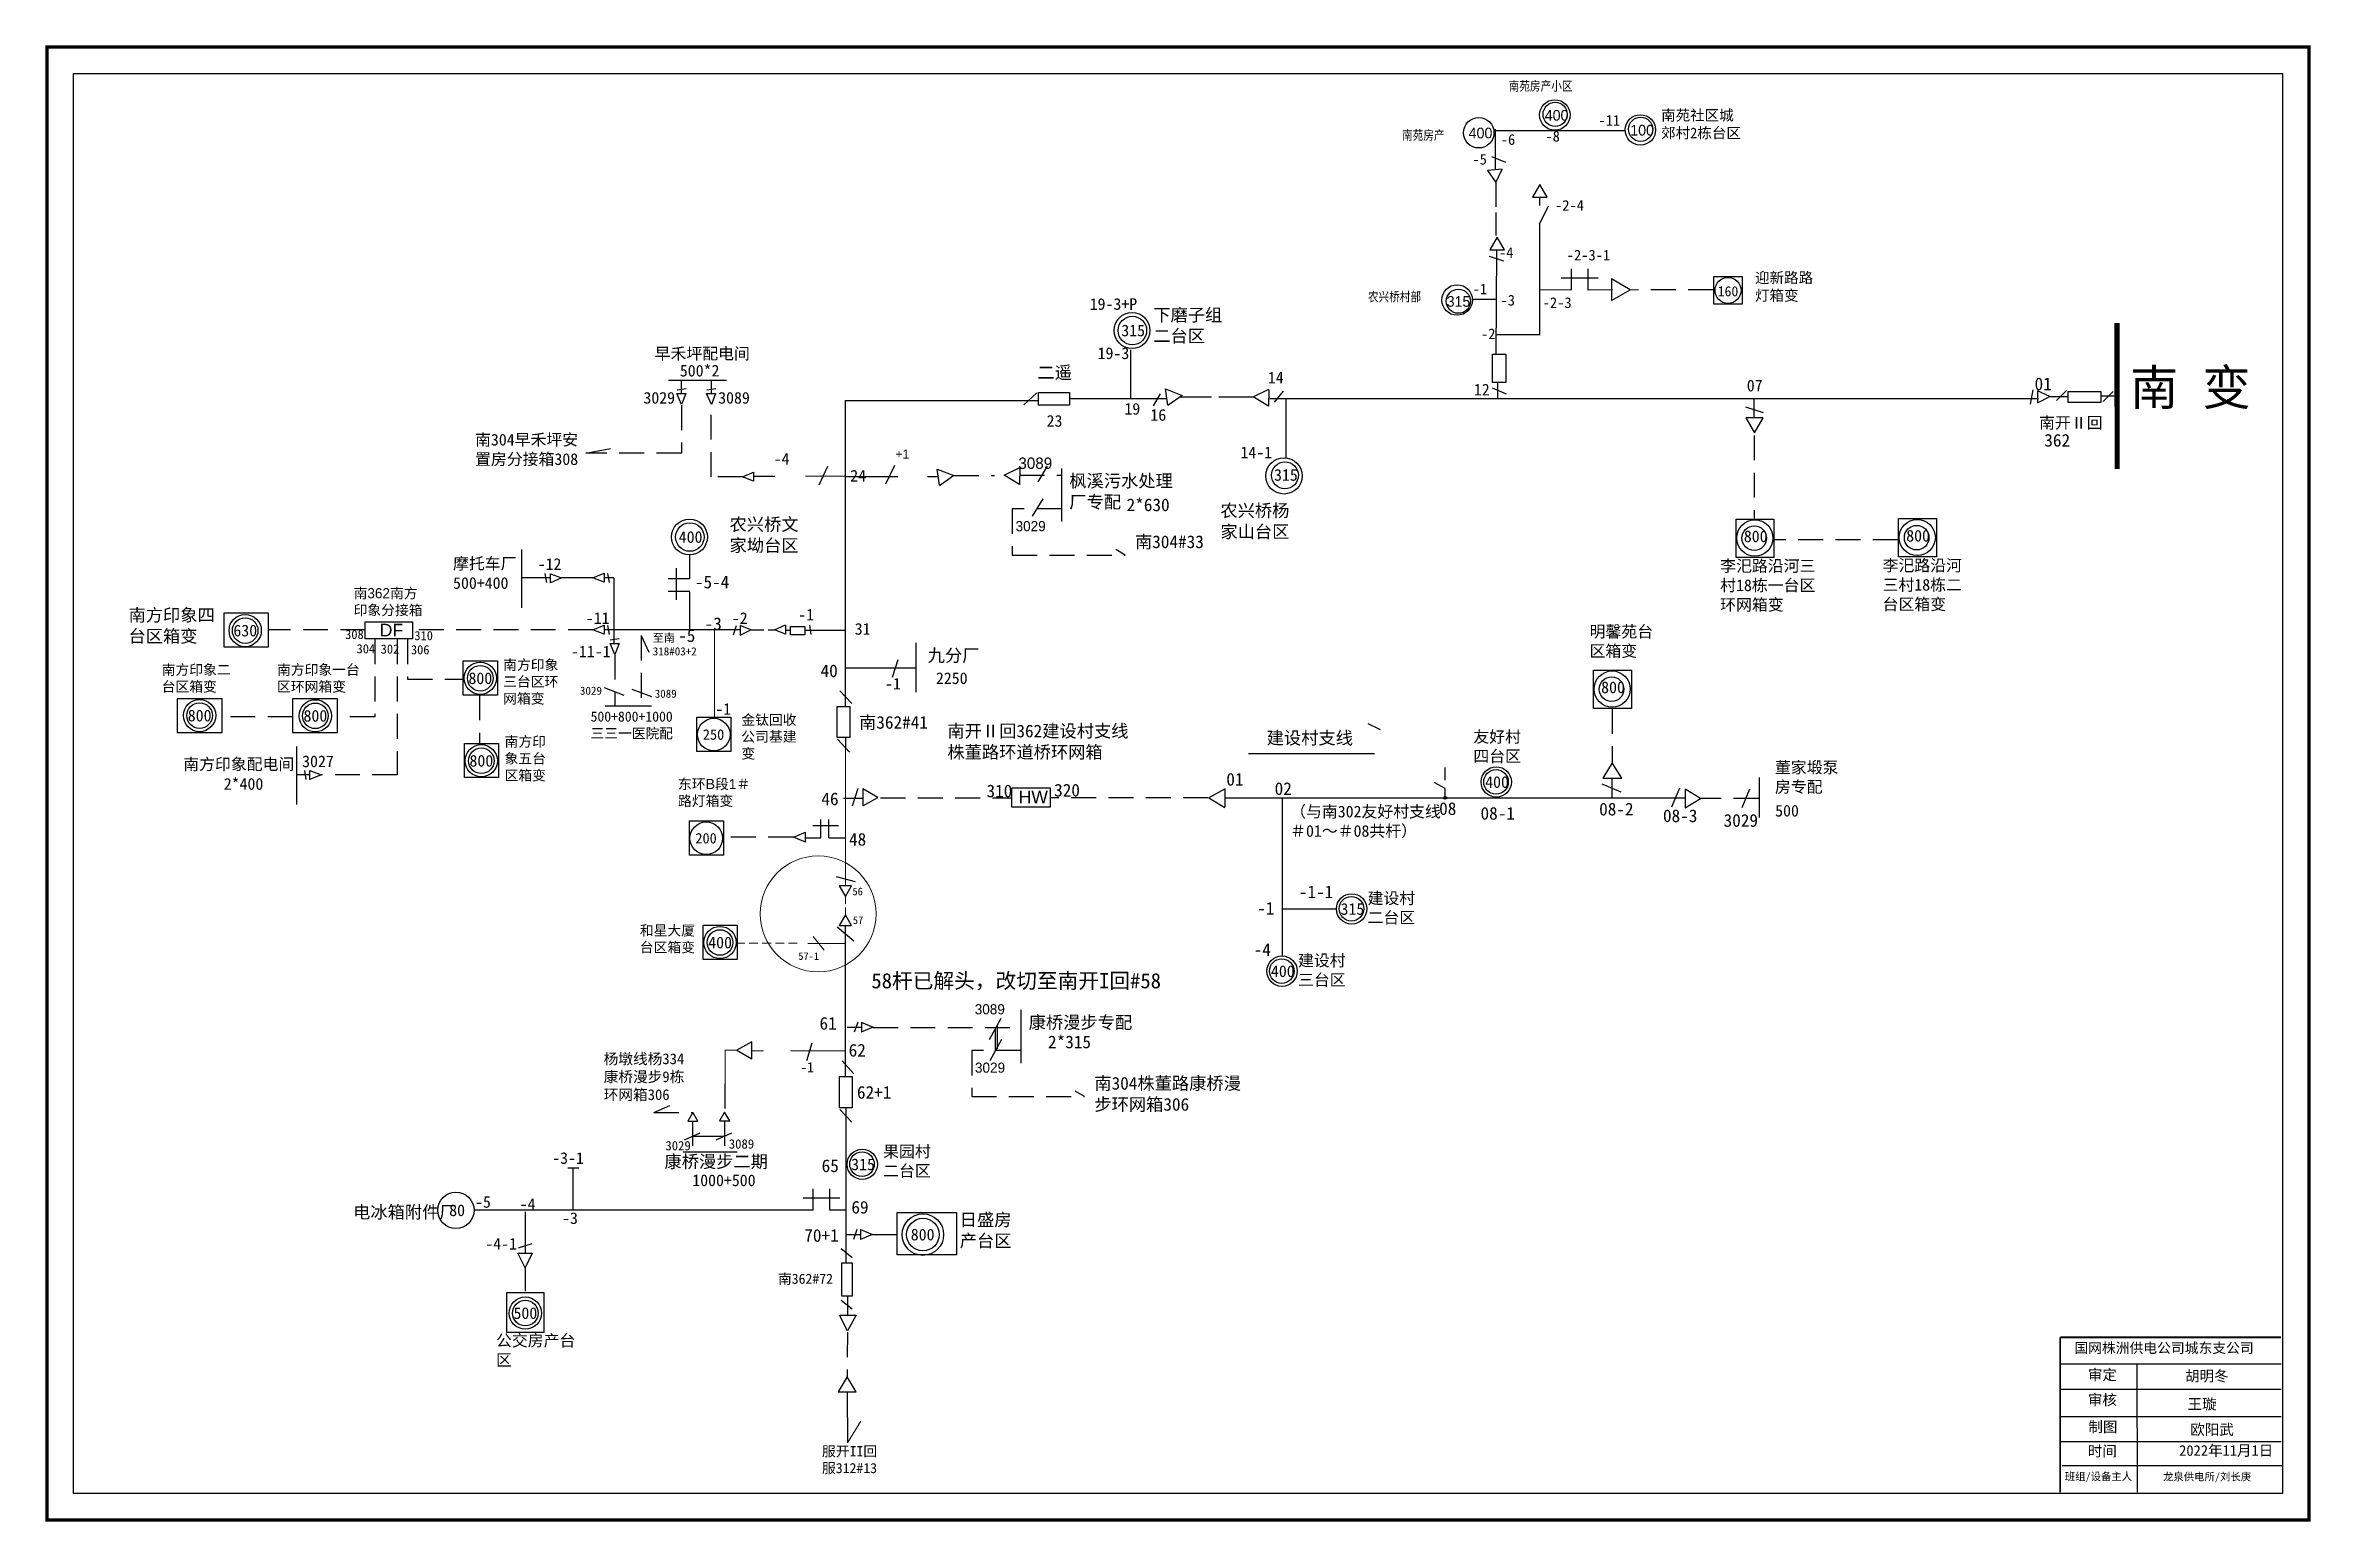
# Model space of a CAD drawing. Extents: x -52 to 396, y -33 to 259.
import ezdxf

# ---------------------------------------------------------------- set-up
doc = ezdxf.new("R2010")
doc.units = 0
doc.header["$LTSCALE"] = 0.774411
doc.linetypes.add('ACAD_ISO02W100', pattern=[15, 12, -3])
doc.linetypes.add('DASHED2', pattern=[9.525, 6.35, -3.175])
doc.layers.get('0').update_dxf_attribs({"linetype": 'CONTINUOUS'})
for name, color, linetype in [('0-RefEdit0', 7, 'CONTINUOUS'), ('Layer2', 1, 'CONTINUOUS'), ('MiniCADViewLayer', 7, 'CONTINUOUS')]:
    doc.layers.add(name, color=color, linetype=linetype)
doc.layers.add('MiniCADLayer', color=7, linetype='CONTINUOUS', lineweight=20)
doc.styles.add('hztxt_txtstyle_0.00_0_0', font='', dxfattribs={"bigfont": 'hztxt.shx'})
doc.styles.add('hztxt_txtstyle_1.78', font='', dxfattribs={"height": 1.783507, "bigfont": 'hztxt.shx'})
doc.styles.add('hztxt_txtstyle_1.99_0_0', font='', dxfattribs={"height": 1.9941, "bigfont": 'hztxt.shx'})
doc.styles.add('hztxt_txtstyle_2.00_0_0', font='', dxfattribs={"height": 2, "bigfont": 'hztxt.shx'})
doc.styles.add('hztxt_txtstyle_2.25', font='', dxfattribs={"height": 2.246705, "bigfont": 'hztxt.shx'})
doc.styles.add('hztxt_txtstyle_2.50_0_0', font='simkai.ttf', dxfattribs={"height": 2.5})
doc.styles.add('KaiTi_txtstyle_2.50_0_0', font='simkai.ttf', dxfattribs={"height": 2.5})
doc.styles.add('SimSun_txtstyle_2.30_0_0', font='', dxfattribs={"height": 2.3})
doc.styles.get("Standard").update_dxf_attribs({"font": '', "height": 2.5})
doc.styles.add('仿宋_txtstyle_2.00_0_0', font='simsun.ttc', dxfattribs={"height": 2})
doc.styles.add('仿宋_txtstyle_200.00_0_0200', font='simsun.ttc', dxfattribs={"height": 200})
doc.styles.add('字体', font='', dxfattribs={"height": 2.5})
doc.styles.add('宋体_txtstyle_0.00_0_0', font='')
doc.styles.add('宋体_txtstyle_1.50_0_0', font='SIMSUN.TTC', dxfattribs={"height": 1.5})
doc.styles.add('宋体_txtstyle_2.00_0_0', font='SIMSUN.TTC', dxfattribs={"height": 2})
doc.styles.add('宋体_txtstyle_2.10_0_0', font='SIMSUN.TTC', dxfattribs={"height": 2.1})
doc.styles.add('宋体_txtstyle_200.00_0_0200', font='', dxfattribs={"height": 200})
doc.styles.add('宋体_txtstyle_3.00_0_0', font='', dxfattribs={"height": 3})
doc.styles.add('楷体_GB2312_txtstyle_2.07_0_0', font='', dxfattribs={"height": 2.07})
doc.styles.add('楷体_GB2312_txtstyle_2.13_0_0', font='', dxfattribs={"height": 2.125})
doc.styles.add('楷体_GB2312_txtstyle_2.30_0_0', font='SIMKAI.TTF', dxfattribs={"height": 2.3})
doc.styles.add('楷体_GB2312_txtstyle_2.50_0_0', font='', dxfattribs={"height": 2.5})
doc.styles.get('hztxt_txtstyle_0.00_0_0').set_extended_font_data('hztxt')
doc.styles.get('hztxt_txtstyle_1.78').set_extended_font_data('hztxt')
doc.styles.get('hztxt_txtstyle_1.99_0_0').set_extended_font_data('hztxt')
doc.styles.get('hztxt_txtstyle_2.00_0_0').set_extended_font_data('hztxt')
doc.styles.get('hztxt_txtstyle_2.25').set_extended_font_data('hztxt')
doc.styles.get('SimSun_txtstyle_2.30_0_0').set_extended_font_data('SimSun')
doc.styles.get('Standard').set_extended_font_data('楷体_GB2312')
doc.styles.get('字体').set_extended_font_data('楷体_GB2312')
doc.styles.get('宋体_txtstyle_0.00_0_0').set_extended_font_data('宋体')
doc.styles.get('宋体_txtstyle_200.00_0_0200').set_extended_font_data('宋体')
doc.styles.get('宋体_txtstyle_3.00_0_0').set_extended_font_data('宋体')
doc.styles.get('楷体_GB2312_txtstyle_2.07_0_0').set_extended_font_data('楷体_GB2312')
doc.styles.get('楷体_GB2312_txtstyle_2.13_0_0').set_extended_font_data('楷体_GB2312')
doc.styles.get('楷体_GB2312_txtstyle_2.50_0_0').set_extended_font_data('楷体_GB2312')

msp = doc.modelspace()

# ---------------------------------------------------------------- linework, layer by layer
at = {"color": 0, "linetype": 'Continuous'}
for p, q in [((234.91, 234.5), (234.91, 242.41)), ((235.03, 242.17), (260.59, 242.17)), ((234.11, 237.05), (236.88, 235.9)), ((235.06, 227.06), (235.06, 231.94)), ((235.06, 221.38), (235.06, 225.98)), ((243.63, 223.63), (245.43, 227.24)), ((233.65, 217.34), (236.49, 216.39)), ((230.25, 208.84), (235.09, 208.84)), ((235.09, 201.84), (243.77, 201.84)), ((162.82, 189.24), (162.82, 198.83)), ((168.66, 190.11), (167.23, 187.72)), ((170.13, 187.9), (169.69, 191.09)), ((169.69, 191.09), (172.99, 189.79)), ((172.99, 189.79), (170.14, 187.78)), ((172.47, 189.54), (178.82, 189.54)), ((180.21, 189.54), (187.15, 189.54)), ((187.02, 189.5), (190.15, 191.02)), ((190.06, 187.68), (187.02, 189.5)), ((190.15, 190.9), (190.06, 187.68)), ((190.33, 189.21), (342.27, 189.21)), ((191.24, 188.48), (193.04, 190.61)), ((193.49, 189.16), (193.49, 177.42)), ((234.25, 191.27), (237.02, 190.12)), ((341.14, 190.9), (340.6, 188.09)), ((342.1, 190.72), (342.1, 188.33)), ((344.54, 189.58), (342.1, 190.72)), ((342.1, 188.33), (344.54, 189.58)), ((344.43, 189.58), (347.94, 189.56)), ((345.82, 188.79), (347.8, 190.77)), ((355.05, 188.57), (357.03, 190.55)), ((287.9, 186.38), (284.43, 187.49)), ((125.01, 172.06), (124.57, 175.25)), ((124.57, 175.25), (127.87, 173.95)), ((137.77, 174.04), (140.91, 175.56)), ((140.91, 175.44), (140.82, 172.22)), ((144.53, 172.7), (146.35, 175.84)), ((149.12, 175.37), (149.12, 164.86)), ((106.38, 173.79), (98.5, 173.83)), ((127.87, 173.95), (125.02, 171.93)), ((140.82, 172.22), (137.77, 174.04)), ((143.4, 165.94), (145.48, 169.38)), ((161.7, 158.24), (159.86, 159.34)), ((115.75, 134.13), (116.87, 137.6)), ((212.22, 123.72), (209.74, 124.87)), ((186.1, 119.01), (211.02, 119.01)), ((108.87, 112.11), (107.76, 108.64)), ((224.95, 112.11), (222.82, 113.3)), ((224.89, 116.24), (224.89, 113.73)), ((224.95, 110.23), (224.95, 112.11)), ((255.96, 113.01), (259.72, 111.47)), ((257.95, 114.13), (257.95, 110.36)), ((271.27, 112.18), (269.73, 108.42)), ((285.15, 112), (283.61, 108.25)), ((287.07, 114.28), (287.07, 106.4)), ((141.09, 68.34), (141.09, 57.82)), ((108.88, 65.93), (108.17, 63.97)), ((134.92, 62.51), (137.19, 66.71)), ((136.09, 60.27), (136.09, 64.67)), ((136.47, 60.64), (136.47, 65.36)), ((98.77, 58.36), (99.88, 61.83)), ((135.04, 58.36), (137.31, 62.56)), ((68.57, 48.04), (71.69, 49.44)), ((153.67, 51.2), (151.83, 52.31)), ((74.58, 42.69), (77.7, 44.07)), ((76.22, 43.41), (82.5, 43.41)), ((80.87, 42.67), (83.98, 44.05)), ((74.32, 40.26), (85, 40.26)), ((108.71, 24.94), (108.01, 22.98))]:
    msp.add_line(p, q, dxfattribs=at)
at = {"color": 0}
for p, q in [((235.11, 218.55), (235.01, 197.94)), ((257.99, 117.2), (256.13, 114.15)), ((259.87, 114.15), (257.99, 117.2)), ((181.51, 112.04), (178.28, 110.27)), ((181.48, 108.43), (181.51, 112.04)), ((256.13, 114.15), (259.87, 114.15)), ((272.41, 112), (272.4, 108.27)), ((275.46, 110.14), (272.41, 112)), ((178.28, 110.27), (181.43, 108.36)), ((272.4, 108.27), (275.46, 110.14)), ((43.1, 17.39), (41.65, 20.24)), ((41.65, 20.24), (44.5, 20.24)), ((44.46, 22.09), (41.75, 21.27)), ((44.5, 20.24), (43.1, 17.39))]:
    msp.add_line(p, q, dxfattribs=at)
for p, q in [((249.92, 210.64), (243.6, 210.63)), ((258.04, 210.64), (253.22, 210.63)), ((85.62, 143.45), (60.64, 143.45)), ((52.52, 37.1), (52.57, 28.74)), ((100.02, 28.77), (33.12, 28.73)), ((106.63, 28.79), (103.32, 28.78))]:
    msp.add_line(p, q)
at = {"linetype": 'Continuous'}
for p, q in [((247.94, 213.04), (255.2, 213.04)), ((249.92, 210.62), (249.92, 214.8)), ((253.22, 210.62), (253.22, 214.8)), ((74.04, 190.3), (74.04, 192.75)), ((79.93, 190.3), (79.93, 192.75)), ((73.11, 190.17), (74.89, 190.17)), ((74.04, 187.97), (73.11, 190.17)), ((73.15, 190.9), (74.93, 191.18)), ((74.89, 190.17), (74.04, 187.97)), ((79.93, 187.97), (78.99, 190.17)), ((78.99, 190.17), (80.77, 190.17)), ((79.03, 190.9), (80.81, 191.18)), ((80.77, 190.17), (79.93, 187.97)), ((106.38, 188.79), (144.62, 188.79)), ((144.25, 190.3), (141.72, 187.95)), ((150.76, 189.21), (170.01, 189.21)), ((235.35, 192.26), (235.35, 189.25)), ((86.07, 173.72), (88.28, 174.65)), ((88.28, 172.87), (86.07, 173.72)), ((88.28, 174.65), (88.28, 172.87)), ((47.96, 153.72), (42.42, 153.72)), ((47.37, 152.82), (47.09, 154.6)), ((48.09, 152.78), (48.09, 154.56)), ((48.09, 154.56), (50.3, 153.72)), ((50.3, 153.72), (48.09, 152.78)), ((56.52, 153.72), (50.3, 153.72)), ((56.49, 153.72), (58.7, 154.66)), ((58.7, 152.88), (56.49, 153.72)), ((58.7, 154.66), (58.7, 152.88)), ((60.63, 153.72), (58.72, 153.72)), ((59.42, 154.62), (59.7, 152.84)), ((56.49, 143.45), (58.7, 144.38)), ((58.7, 142.6), (56.49, 143.45)), ((58.7, 144.38), (58.7, 142.6)), ((60.64, 143.44), (58.72, 143.44)), ((59.42, 144.35), (59.7, 142.56)), ((84.81, 144.26), (84.25, 142.38)), ((87.74, 143.46), (85.62, 144.31)), ((85.62, 144.22), (85.62, 142.44)), ((85.62, 142.44), (87.74, 143.46)), ((87.74, 143.46), (90.3, 143.46)), ((91.12, 143.46), (92.38, 143.46)), ((92.38, 143.46), (94.58, 144.47)), ((94.58, 142.61), (92.38, 143.46)), ((94.58, 144.39), (94.58, 142.61)), ((94.63, 143.42), (95.6, 143.42)), ((98.45, 143.37), (106.39, 143.37)), ((99.3, 144.36), (99.59, 142.57)), ((60.83, 138.57), (59.9, 140.78)), ((59.9, 140.78), (61.68, 140.78)), ((59.94, 141.5), (61.72, 141.78)), ((61.68, 140.78), (60.83, 138.57)), ((66.04, 142.31), (67.53, 139.07)), ((62.68, 130.51), (58.83, 132.01)), ((68.13, 130.21), (64.28, 131.7)), ((105.32, 131.42), (107.66, 128.89)), ((58.91, 128.43), (68.06, 128.43)), ((104.88, 121.83), (107.23, 119.3)), ((106.44, 122.17), (106.44, 120)), ((0.42, 114.8), (-2.08, 114.8)), ((-0.17, 113.9), (-0.45, 115.69)), ((0.55, 115.65), (2.76, 114.8)), ((0.55, 113.87), (0.55, 115.65)), ((2.76, 114.8), (0.55, 113.87)), ((96.19, 102.49), (98.54, 103.47)), ((98.52, 101.52), (98.52, 103.5)), ((99.96, 104.78), (105.06, 104.78)), ((101.54, 102.37), (101.54, 106)), ((103.08, 106), (103.08, 102.37)), ((98.54, 101.5), (96.19, 102.49)), ((98.6, 102.37), (101.54, 102.38)), ((103.14, 102.38), (106.41, 102.38)), ((104.61, 94.68), (108.32, 93.73)), ((108.08, 81.96), (104.76, 84.67)), ((106.76, 64.91), (109.58, 64.93)), ((109.56, 65.93), (111.91, 64.95)), ((111.91, 64.95), (109.56, 63.97)), ((109.58, 65.92), (109.58, 63.94)), ((105.75, 58.25), (108.1, 55.73)), ((105.32, 48.66), (107.66, 46.13)), ((51.52, 37.11), (53.72, 37.11)), ((100.02, 28.77), (100.02, 32.95)), ((103.32, 28.77), (103.32, 32.95)), ((98.04, 31.19), (105.3, 31.19)), ((106.59, 23.92), (109.42, 23.94)), ((109.39, 24.94), (111.75, 23.96)), ((111.75, 23.96), (109.39, 22.98)), ((109.42, 24.93), (109.42, 22.95)), ((111.75, 23.94), (116.51, 23.94)), ((107.73, 19.35), (105.56, 21.1)), ((107.73, 9.17), (105.56, 10.92)), ((106.83, 11.86), (106.83, 8.02)), ((106.83, 4.93), (105.22, 8.02)), ((105.35, 8.02), (108.57, 8.02)), ((108.57, 8.02), (106.83, 4.93)), ((346.57, -1.62), (390.23, -1.62)), ((361.72, -1.63), (361.76, -26.99)), ((106.77, -7.14), (106.86, -17.24)), ((346.57, -6.6), (390.23, -6.6)), ((346.57, -12.02), (390.23, -12.02)), ((346.57, -16.99), (390.23, -16.99)), ((346.94, -21.71), (390.6, -21.71))]:
    msp.add_line(p, q, dxfattribs=at)
at = {"linetype": 'DASHED2'}
for p, q in [((277.94, 210.65), (261.41, 210.63)), ((74.02, 187.87), (74.02, 178.36)), ((79.88, 173.68), (79.88, 187.87)), ((55.14, 178.36), (61.23, 179.54)), ((74.02, 178.36), (55.14, 178.36)), ((86.1, 173.71), (79.88, 173.71)), ((11.51, 143.44), (-7.59, 143.44)), ((56.52, 143.44), (20.84, 143.44)), ((13.37, 141.61), (13.37, 126.27)), ((17.82, 141.61), (17.82, 114.81)), ((19.87, 141.61), (19.87, 133.7)), ((66.04, 142.31), (66.04, 128.32)), ((60.85, 138.55), (60.85, 128.41)), ((19.87, 133.7), (30.74, 133.7)), ((34.12, 130.5), (34.12, 120.94)), ((-2.86, 126.27), (-16.69, 126.27)), ((13.37, 126.27), (5.99, 126.27)), ((17.82, 114.8), (2.76, 114.8)), ((106.83, 4.65), (106.77, -4.15)), ((106.77, -4.15), (104.97, -7.14)), ((108.56, -7.14), (106.77, -4.15)), ((104.97, -7.14), (108.56, -7.14))]:
    msp.add_line(p, q, dxfattribs=at)
at = {"color": 7}
for p, q in [((106.39, 188.82), (106.39, 128.4)), ((120.41, 131.14), (120.41, 140.92)), ((120.26, 135.88), (106.54, 135.88)), ((106.41, 55.28), (106.42, 85.03)), ((106.6, 18.44), (106.6, 48.89))]:
    msp.add_line(p, q, dxfattribs=at)
at = {"color": 0, "linetype": 'ACAD_ISO02W100'}
msp.add_line((354.56, 189.71), (357.65, 189.71), dxfattribs=at)
at = {"color": 0, "linetype": 'DASHED2'}
for p, q in [((286.05, 181.89), (286.05, 165.55)), ((149.12, 167.36), (139.4, 167.36)), ((139.4, 167.36), (139.4, 158.24)), ((314.44, 161.28), (289.9, 161.28)), ((139.4, 158.24), (161.7, 158.24)), ((257.98, 127.83), (258, 117.21)), ((113.36, 110.26), (139.12, 110.26)), ((178.11, 110.28), (147.1, 110.28)), ((286.89, 110.14), (275.37, 110.12)), ((96.09, 102.48), (82.34, 102.48)), ((111.9, 64.84), (141.16, 64.84)), ((141.09, 60.32), (131.38, 60.32)), ((131.38, 60.32), (131.38, 51.2)), ((82.58, 53.76), (82.51, 40.27)), ((131.38, 51.2), (153.67, 51.2)), ((68.57, 48.04), (76.28, 48.04)), ((76.22, 46.38), (76.22, 40.4))]:
    msp.add_line(p, q, dxfattribs=at)
at = {"color": 7, "ltscale": 2}
for p, q in [((92.5, 173.78), (88.26, 173.78)), ((75.65, 153.56), (75.65, 158.37)), ((75.65, 153.56), (71.41, 153.56)), ((73.06, 149.38), (73.06, 155.65)), ((75.69, 151.05), (71.41, 151.05))]:
    msp.add_line(p, q, dxfattribs=at)
at = {"color": 7, "linetype": 'Continuous'}
msp.add_line((75.69, 143.53), (75.69, 150.98), dxfattribs=at)
at = {"color": 7, "linetype": 'Continuous', "lineweight": 0, "ltscale": 0.585332}
msp.add_line((80.53, 143.45), (80.53, 126.11), dxfattribs=at)
at = {"color": 7, "linetype": 'Continuous', "lineweight": 0, "ltscale": 1.367055}
msp.add_line((106.42, 92.86), (106.41, 120.08), dxfattribs=at)
at = {"color": 7, "linetype": 'DASHED2', "lineweight": 0, "ltscale": 0.299571}
msp.add_line((106.42, 90.76), (106.42, 87.13), dxfattribs=at)
at = {"color": 7, "linetype": 'DASHED2', "lineweight": 0, "ltscale": 0.349419}
msp.add_line((96.87, 81.54), (85.1, 81.54), dxfattribs=at)
at = {"color": 7, "linetype": 'Continuous', "lineweight": 0, "ltscale": 0.359306}
msp.add_line((106.42, 81.44), (99.01, 81.44), dxfattribs=at)
at = {"color": 7, "linetype": 'Continuous', "lineweight": 0, "ltscale": 0.135854}
msp.add_line((100.02, 82.85), (102.21, 80.16), dxfattribs=at)
at = {"color": 7, "linetype": 'Continuous', "lineweight": 0, "ltscale": 0.637711}
for p, q in [((84.97, 60.36), (82.65, 60.36)), ((82.65, 60.36), (82.65, 53.41)), ((90.2, 60.28), (87.88, 60.28))]:
    msp.add_line(p, q, dxfattribs=at)
at = {"color": 7, "linetype": 'Continuous', "lineweight": 0, "ltscale": 1.14788}
msp.add_line((106.41, 60.24), (95.57, 60.24), dxfattribs=at)
at = {"color": 7, "linetype": 'Continuous', "lineweight": 0, "ltscale": 0.637496}
msp.add_line((106.86, -17.24), (109.48, -12.96), dxfattribs=at)
at = {"linetype": 'Continuous', "const_width": 0.65}
msp.add_lwpolyline([(-51.42, 258.67), (395.75, 258.67), (395.75, -32.49), (-51.42, -32.49)], close=True, dxfattribs=at)
at = {"linetype": 'Continuous'}
for points in [[(-46.16, 253.41), (390.49, 253.41), (390.49, -27.23), (-46.16, -27.23)], [(261.57, 210.67), (257.86, 212.81), (257.86, 208.53)], [(278.12, 213.32), (283.71, 213.32), (283.71, 207.86), (278.12, 207.86)], [(150.74, 187.86), (144.6, 187.86), (144.6, 190.39), (150.74, 190.39)], [(95.58, 144.11), (98.42, 144.11), (98.42, 142.5), (95.58, 142.5)], [(30.89, 137.32), (37.64, 137.32), (37.64, 130.57), (30.89, 130.57)], [(77.05, 126.18), (83.8, 126.18), (83.8, 119.44), (77.05, 119.44)], [(107.32, 128.32), (107.32, 122.18), (104.79, 122.18), (104.79, 128.32)], [(31.09, 121), (37.84, 121), (37.84, 114.26), (31.09, 114.26)], [(75.57, 105.69), (82.32, 105.69), (82.32, 98.94), (75.57, 98.94)], [(78.28, 85.07), (85.03, 85.07), (85.03, 78.33), (78.28, 78.33)], [(107.75, 55.15), (107.75, 49.01), (105.22, 49.01), (105.22, 55.15)], [(76.27, 48.08), (75.25, 46.32), (77.28, 46.32)], [(82.54, 48.16), (81.52, 46.41), (83.55, 46.41)], [(116.64, 28.31), (128.38, 28.31), (128.38, 19.9), (116.64, 19.9)], [(107.73, 18.33), (107.73, 11.79), (105.7, 11.79), (105.7, 18.33)], [(39.48, 12.48), (46.81, 12.48), (46.81, 4.57), (39.48, 4.57)]]:
    msp.add_lwpolyline(points, close=True, dxfattribs=at)
at = {"color": 0}
for points in [[(233.33, 234.26), (235.02, 231.89), (236.23, 234.54)], [(243.69, 231.47), (242.24, 228.98), (245.12, 228.98)], [(235.25, 221.07), (233.79, 218.55), (236.71, 218.55)], [(286.14, 182.41), (287.85, 185.37), (284.44, 185.37)], [(112.84, 110.35), (109.88, 112.06), (109.88, 108.65)], [(84.97, 60.36), (87.93, 58.65), (87.93, 62.06)]]:
    msp.add_lwpolyline(points, close=True, dxfattribs=at)
at = {"color": 0, "linetype": 'Continuous', "const_width": 1}
msp.add_lwpolyline([(357.8, 175.26), (357.78, 204.09)], dxfattribs=at)
at = {"color": 0, "linetype": 'Continuous'}
for points in [[(234.36, 197.98), (236.97, 197.98), (236.97, 192.33), (234.36, 192.33)], [(282.48, 165.36), (289.98, 165.36), (289.98, 157.78), (282.48, 157.78)], [(314.58, 165.46), (322.09, 165.46), (322.09, 157.88), (314.58, 157.88)], [(11.51, 145.06), (20.84, 145.06), (20.84, 141.69), (11.51, 141.69)], [(254.27, 135.51), (261.78, 135.51), (261.78, 127.92), (254.27, 127.92)], [(139.33, 112.24), (146.91, 112.24), (146.91, 108.38), (139.33, 108.38)]]:
    msp.add_lwpolyline(points, close=True, dxfattribs=at)
at = {"color": 0, "linetype": 'ACAD_ISO02W100'}
msp.add_lwpolyline([(348.16, 188.39), (348.16, 190.6), (354.56, 190.6), (354.56, 188.39)], close=True, dxfattribs=at)
for points in [[(106.42, 90.76), (107.63, 92.86), (105.2, 92.86)], [(106.42, 87.13), (105.2, 85.03), (107.63, 85.03)]]:
    msp.add_lwpolyline(points, close=True)
at = {"linetype": 'Continuous', "const_width": 0.35}
for points in [[(346.55, 3.63), (346.54, -26.99)], [(346.57, 3.63), (390.23, 3.63)]]:
    msp.add_lwpolyline(points, dxfattribs=at)
at = {"color": 0, "linetype": 'Continuous'}
for centre, radius in [((246.66, 245.22), 3.01), ((246.72, 245.35), 2.39), ((231.62, 241.71), 3.01), ((263.57, 242.27), 3.01), ((263.63, 242.4), 2.39), ((227.35, 208.65), 3.01), ((227.59, 208.41), 2.39), ((163.15, 202.62), 2.82), ((193.12, 173.89), 3.58), ((193.3, 174.01), 2.66), ((286.2, 161.61), 3.58), ((318.3, 161.71), 3.58), ((257.99, 131.76), 3.58), ((225.01, 110.25), 0.288)]:
    msp.add_circle(centre, radius, dxfattribs=at)
at = {"linetype": 'Continuous'}
for centre, radius in [((280.89, 210.56), 2.57), ((80.4, 122.76), 3.22), ((78.91, 102.27), 3.22), ((29.43, 28.73), 3.58), ((121.74, 23.93), 4.1), ((121.74, 23.93), 3.23)]:
    msp.add_circle(centre, radius, dxfattribs=at)
at = {"color": 7}
for centre in [(163.08, 202.63), (75.59, 161.81)]:
    msp.add_circle(centre, 3.55, dxfattribs=at)
at = {"color": 7, "linetype": 'Continuous'}
msp.add_circle((75.67, 161.8), 2.82, dxfattribs=at)
at = {"color": 0}
for centre, radius in [((286.08, 161.58), 2.43), ((318.18, 161.68), 2.43), ((257.87, 131.73), 2.43), ((235.08, 113.39), 3), ((235.03, 113.41), 2.43), ((206.49, 88.31), 3), ((206.44, 88.33), 2.43), ((192.73, 76), 3), ((192.68, 76.02), 2.43), ((109.75, 37.82), 3), ((109.7, 37.85), 2.43)]:
    msp.add_circle(centre, radius, dxfattribs=at)
for centre, radius in [((-12.23, 143.32), 3.19), ((-12.23, 143.32), 2.53), ((34.24, 133.9), 3.19), ((34.24, 133.9), 2.53), ((-21.25, 126.52), 3.19), ((-21.25, 126.52), 2.53), ((1.63, 126.47), 3.19), ((1.63, 126.47), 2.53), ((34.44, 117.58), 3.19), ((34.44, 117.58), 2.53), ((81.63, 81.66), 3.19), ((81.63, 81.66), 2.53), ((43.14, 8.41), 3.19), ((43.14, 8.41), 2.53)]:
    msp.add_circle(centre, radius)
at = {"color": 12, "linetype": 'Continuous', "lineweight": 0, "ltscale": 2.154763, "true_color": 0xc00000}
msp.add_circle((101.03, 87.32), 11.46, dxfattribs=at)
at = {"layer": '0-RefEdit0', "color": 0, "linetype": 'ByBlock', "ltscale": 2}
for p, q in [((243.66, 227.31), (243.66, 228.94)), ((243.66, 201.88), (243.66, 223.68)), ((286, 189.18), (286, 185.37)), ((60.63, 153.67), (60.63, 140.73)), ((106.06, 110.21), (109.88, 110.21)), ((181.5, 110.24), (272.44, 110.24)), ((192.74, 110.23), (192.74, 78.91)), ((192.75, 88.29), (203.41, 88.29))]:
    msp.add_line(p, q, dxfattribs=at)
at = {"layer": '0-RefEdit0', "color": 0, "ltscale": 2}
for p, q in [((82.9, 192.75), (71.42, 192.75)), ((42.4, 159.32), (42.4, 147.84)), ((-2.08, 120.4), (-2.08, 108.92)), ((43.14, 28.43), (43.14, 20.25)), ((43.11, 17.49), (43.11, 12.73))]:
    msp.add_line(p, q, dxfattribs=at)
at = {"layer": '0-RefEdit0', "color": 7, "linetype": 'ByBlock', "ltscale": 2}
msp.add_lwpolyline([(-7.59, 146.75), (-16.44, 146.75), (-16.44, 140.11), (-7.59, 140.11)], close=True, dxfattribs=at)
at = {"layer": '0-RefEdit0', "color": 0, "linetype": 'ByBlock', "ltscale": 2}
for points in [[(-16.81, 129.81), (-25.66, 129.81), (-25.66, 123.18), (-16.81, 123.18)], [(5.99, 129.81), (-2.86, 129.81), (-2.86, 123.18), (5.99, 123.18)]]:
    msp.add_lwpolyline(points, close=True, dxfattribs=at)
at = {"layer": 'MiniCADViewLayer', "color": 0, "linetype": 'Continuous'}
for p, q in [((102.9, 175.76), (101.16, 172.06)), ((116.11, 175.93), (114.36, 172.23)), ((106.39, 173.77), (116.8, 173.77)), ((122.67, 173.74), (124.78, 173.74))]:
    msp.add_line(p, q, dxfattribs=at)
at = {"layer": 'MiniCADViewLayer', "color": 0, "linetype": 'DASHED2'}
for p, q in [((127.87, 173.95), (135.88, 173.95)), ((140.87, 174.05), (149.12, 174.05))]:
    msp.add_line(p, q, dxfattribs=at)

# ---------------------------------------------------------------- texts
at = {"color": 0, "style": 'hztxt_txtstyle_2.50_0_0'}
for s, p in [('-8', (244.79, 239.97)), ('-11', (255.28, 243.11)), ('-5', (230.36, 235.42)), ('-6', (235.97, 239.32)), ('-2-4', (246.7, 226.31)), ('-4', (235.62, 216.96)), ('-2-3-1', (249.02, 216.48)), ('-1', (230.42, 209.79)), ('-3', (235.93, 207.56)), ('-2-3', (244.26, 207.08)), ('-2', (232.06, 200.92))]:
    msp.add_text(s, height=2.103, dxfattribs=at).set_placement(p)
at = {"color": 0}
msp.add_text('01', height=2.5, dxfattribs=at).set_placement((341.49, 190.82))
at = {"color": 0, "attachment_point": 1}
for s, insert, char_height, width, style in [('南苑房产小区', (237.53, 251.93), 2.103, 22.0114, 'hztxt_txtstyle_0.00_0_0'), ('{\\fKaiTi|b0|i0|c134|p49;南苑社区城郊村2栋台区}', (267.67, 246.23), 2.1029, 16.9573, 'hztxt_txtstyle_0.00_0_0'), ('南苑房产', (216.45, 242.22), 2.103, 17.1317, 'hztxt_txtstyle_0.00_0_0'), ('400', (229.62, 242.71), 2.103, 4.1261, 'hztxt_txtstyle_0.00_0_0'), ('400', (244.66, 246.21), 2.103, 4.1261, 'hztxt_txtstyle_0.00_0_0'), ('100', (261.57, 243.27), 2.103, 4.1261, 'hztxt_txtstyle_0.00_0_0'), ('315', (225.27, 209.43), 2.103, 4.1261, 'hztxt_txtstyle_0.00_0_0'), ('{\\fKaiTi|b0|i0|c134|p49;二遥}', (144.37, 195.57), 2.5, 16.4292, '字体'), ('农兴桥杨家山台区', (180.55, 168.29), 2.5, 16.4292, '字体'), ('{\\fSimSun|b0|i0|c134|p2;南开Ⅱ回}362{\\fSimSun|b0|i0|c134|p2;建设村支线株董路环道桥环网箱}', (126.58, 124.72), 2.5, 35.941, '字体'), ('建设村支线', (189.7, 123.35), 2.5, 22.1821, '字体'), ('康桥漫步专配', (142.65, 67.12), 2.5, 22.5174, 'hztxt_txtstyle_2.50_0_0'), ('2*315', (146.47, 63.26), 2.5, 16.4292, 'hztxt_txtstyle_2.50_0_0'), ('南304株董路康桥漫步环网箱306', (155.63, 55.09), 2.5, 29.3906, 'hztxt_txtstyle_2.50_0_0')]:
    msp.add_mtext(s, dxfattribs=dict(at, insert=insert, char_height=char_height, width=width, style=style))
at = {"attachment_point": 1}
for s, insert, char_height, width in [('{\\fSimSun|b0|i0|c134|p2;160}', (278.85, 211.38), 2, 4.9053), ('{\\fSimSun|b0|i0|c134|p2;19-3+P}', (154.71, 209.01), 2.3, 16.4292), ('{\\fSimSun|b0|i0|c134|p2;19-3}', (156.28, 199.28), 2.3, 16.4292), ('3029', (66.49, 190.47), 2.3, 16.4292), ('3089', (81.27, 190.47), 2.3, 16.4292), ('{\\fSimSun|b0|i0|c134|p2;23}', (146.19, 185.91), 2.3, 16.4292), ('-4', (92.25, 178.43), 2.3, 16.4292), ('{\\fSimSun|b0|i0|c134|p2;24}', (107.38, 175.08), 2.3, 16.4292), ('630', (-14.56, 144.47), 2.3, 4.8377), ('-2', (83.96, 146.93), 2.3, 16.4292), ('{\\fSimSun|b0|i0|c134|p2;-1}', (97.1, 147.62), 2.3, 16.4292), ('{\\fSimSun|b0|i0|c134|p2;31}', (108.26, 144.8), 2.3, 16.4292), ('{\\fSimSun|b0|i0|c134|p2;-11-1}', (52.16, 140.32), 2.3, 16.4292), ('{\\fSimSun|b0|i0|c134|p2;800}', (31.91, 135.05), 2.3, 4.8377), ('{\\fSimSun|b0|i0|c134|p2;南方印象三台区环网箱变}', (38.76, 137.55), 2, 11.5963), ('2250', (124.31, 135.05), 2.3, 4.8377), ('-1', (114.26, 133.97), 2.3, 16.4292), ('800', (-23.58, 127.67), 2.3, 4.8377), ('800', (-0.7, 127.62), 2.3, 4.8377), ('{\\fSimSun|b0|i0|c134|p2;-1}', (80.7, 128.97), 2.3, 16.4292), ('{\\fSimSun|b0|i0|c134|p2;金钛回收公司基建变}', (85.85, 126.68), 2, 11.5963), ('{\\fKaiTi|b0|i0|c134|p49;南方印象五台区箱变}', (39.04, 122.37), 2, 9.749), ('{\\fSimSun|b0|i0|c134|p2;800}', (32.11, 118.73), 2.3, 4.8377), ('{\\fSimSun|b0|i0|c134|p2;200}', (76.76, 103.31), 2.07, 4.3539), ('48', (107.13, 103.31), 2.5, 16.4292), ('61', (101.3, 66.94), 2.5, 16.4292), ('62+1', (108.7, 53.3), 2.5, 16.4292), ('3029', (70.84, 42.43), 1.84, 3.8702), ('3089', (83.37, 42.77), 1.84, 3.8702), ('-3-1', (48.46, 40.21), 2.3, 16.4292), ('65', (101.72, 38.79), 2.5, 16.4292), ('-5', (33.21, 31.54), 2.3, 16.4292), ('80', (28.1, 29.89), 2.3, 4.8377), ('-3', (50.41, 28.33), 2.3, 16.4292), ('800', (119.34, 25.09), 2.3, 4.8377), ('500', (40.81, 9.56), 2.3, 4.8377)]:
    msp.add_mtext(s, dxfattribs=dict(at, insert=insert, char_height=char_height, width=width))
at = {"color": 0, "attachment_point": 1}
for s, insert, char_height, width in [('下磨子组二台区', (167.28, 206.97), 2.5, 14.481), ('{\\fSimSun|b0|i0|c134|p2;315}', (160.96, 203.78), 2.3, 4.8377), ('{\\fSimSun|b0|i0|c134|p2;14}', (189.93, 194.47), 2.3, 16.4292), ('{\\fSimSun|b0|i0|c134|p2;07}', (284.61, 192.89), 2.3, 16.4292), ('{\\fSimSun|b0|i0|c134|p2;19}', (161.57, 188.29), 2.3, 16.4292), ('{\\fSimSun|b0|i0|c134|p2;12}', (230.66, 192.1), 2.3, 16.4292), ('{\\fSimSun|b0|i0|c134|p2;16}', (166.7, 187.09), 2.3, 16.4292), ('{\\fSimSun|b0|i0|c134|p2;14-1}', (184.52, 179.69), 2.3, 16.4292), ('{\\fSimSun|b0|i0|c134|p2;315}', (191.15, 175.23), 2.3, 4.8377), ('{\\fSimSun|b0|i0|c134|p2;800}', (284.02, 163.1), 2.3, 4.8377), ('{\\fSimSun|b0|i0|c134|p2;800}', (316.12, 163.21), 2.3, 4.8377), ('{\\fSimSun|b0|i0|c134|p2;李汜路沿河三村18栋一台区环网箱变}', (279.34, 157.25), 2.3, 19.3561), ('{\\fSimSun|b0|i0|c134|p2;李汜路沿河三村18栋二台区箱变}', (311.45, 157.35), 2.3, 17.1989), ('{\\f\uffbfﾬￌﾣﾤ_GB2312|b0|i0|c134|p49;南362南方印象分接箱}', (9.2, 151.7), 2, 13.9977), ('{\\H0.9x;308}', (7.53, 143.45), 2, 17.4022), ('{\\fArial|b0|i0|c0|p32;\\H1.25x;DF}', (14.35, 144.66), 2, 17.4022), ('{\\fSimSun|b0|i0|c134|p2;明馨苑台区箱变}', (253.53, 144.28), 2.3, 15.414), ('{\\H0.9x;304}', (9.79, 140.62), 2, 17.4022), ('{\\H0.9x;302}', (14.55, 140.57), 2, 17.4022), ('{\\H0.9x;306}', (20.53, 140.43), 2, 17.4022), ('{\\H0.9x;310}', (21.21, 143.22), 2, 17.4022), ('南方印象二台区箱变', (-28.74, 136.58), 2, 13.9977), ('南方印象一台区环网箱变', (-5.94, 136.58), 2, 17.4022), ('{\\fSimSun|b0|i0|c134|p2;800}', (255.81, 133.25), 2.3, 4.8377), ('友好村四台区', (230.55, 123.48), 2.3, 10.8185), ('{\\fSimSun|b0|i0|c134|p2;董家塅泵房专配}', (290.17, 117.42), 2.3, 15.414), ('310', (134.31, 112.87), 2.5, 5.6965), ('320', (147.68, 113.02), 2.5, 5.6965), ('01', (181.72, 115.17), 2.5, 5.6965), ('02', (191.27, 113.33), 2.5, 5.6965), ('400', (232.89, 114.53), 2.3, 4.8377), ('46', (101.67, 111.3), 2.5, 6.6459), ('{\\fArial|b0|i0|c0|p32;HW}', (140.64, 111.69), 2.5, 6.6459), ('{\\fKaiTi|b0|i0|c134|p49;（与南\\fKaiTi_GB2312|b0|i0|c134|p32;302\\fKaiTi|b0|i0|c134|p49;友好村支线＃\\fKaiTi_GB2312|b0|i0|c134|p32;01\\fKaiTi|b0|i0|c134|p49;～＃\\fKaiTi_GB2312|b0|i0|c134|p32;08\\fKaiTi|b0|i0|c134|p49;共杆）}', (194.33, 108.7), 2.3, 30.2341), ('08', (223.79, 109.38), 2.5, 5.6965), ('08-1', (231.97, 108.44), 2.5, 5.6965), ('{\\fSimSun|b0|i0|c134|p2;08-2}', (255.42, 109.28), 2.5, 5.6965), ('{\\fSimSun|b0|i0|c134|p2;08-3}', (268.04, 107.96), 2.5, 5.6965), ('{\\fSimSun|b0|i0|c134|p2;500}', (290.21, 108.86), 2.3, 4.8377), ('{\\fSimSun|b0|i0|c134|p2;3029}', (280.02, 107.04), 2.5, 5.6965), ('-1', (187.81, 89.67), 2.5, 5.6965), ('-1-1', (196.06, 92.93), 2.5, 5.6965), ('建设村二台区', (209.64, 91.58), 2.3, 10.8185), ('315', (204.3, 89.44), 2.3, 4.8377), ('-4', (187.13, 81.51), 2.5, 5.6965), ('400', (190.54, 77.14), 2.3, 4.8377), ('建设村三台区', (195.89, 79.27), 2.3, 10.8185), ('果园村二台区', (113.88, 41.52), 2.3, 10.8185), ('315', (107.56, 38.96), 2.3, 4.8377)]:
    msp.add_mtext(s, dxfattribs=dict(at, insert=insert, char_height=char_height, width=width))
at = {"color": 7, "attachment_point": 1}
for s, insert, char_height, width in [('早禾坪配电间', (68.71, 199.22), 2.3, 20.5344), ('500*2', (73.69, 195.84), 2.3, 16.4292), ('南304早禾坪安置房分接箱308', (33.21, 182.19), 2.3, 20.5344), ('农兴桥文家坳台区', (83.52, 165.56), 2.5, 14.481), ('{\\fSimSun|b0|i0|c134|p2;400}', (73.47, 162.96), 2.3, 4.8377), ('摩托车厂', (28.86, 157.73), 2.3, 16.4292), ('{\\fSimSun|b0|i0|c134|p2;-12}', (45.59, 157.62), 2.3, 16.4292), ('{\\fSimSun|b0|i0|c134|p2;500+400}', (28.86, 153.87), 2.3, 16.4292), ('-5-4', (76.66, 154.16), 2.5, 3.9497), ('南方印象四台区箱变', (-35.29, 147.64), 2.5, 18.1744), ('{\\fSimSun|b0|i0|c134|p2;-11}', (55.1, 146.93), 2.3, 16.4292), ('-5', (73.36, 143.57), 2.5, 8.0975), ('南方印象配电间', (-24.48, 118.07), 2.3, 22.9011), ('3027', (-0.97, 118.62), 2.3, 16.4292), ('2*400', (-16.47, 114.16), 2.3, 16.4292), ('-4', (42.04, 31.12), 2.3, 16.4292), ('69', (107.6, 30.59), 2.5, 10.2562), ('-4-1', (35.24, 23.27), 2.3, 16.4292), ('70+1', (98.29, 25.01), 2.5, 10.2562), ('公交房产台区', (37.35, 4.15), 2.3, 16.4292)]:
    msp.add_mtext(s, dxfattribs=dict(at, insert=insert, char_height=char_height, width=width))
at = {"color": 0, "linetype": 'Continuous', "insert": (360.35, 194.88), "char_height": 7, "width": 27.4955, "attachment_point": 1, "style": '字体'}
msp.add_mtext('南 变', dxfattribs=at)
at = {"color": 0, "linetype": 'Continuous', "attachment_point": 1}
for s, insert, char_height, width in [('南开Ⅱ回', (342.38, 185.55), 2.3, 12.9757), ('362', (343.41, 182.18), 2.5, 5.6554)]:
    msp.add_mtext(s, dxfattribs=dict(at, insert=insert, char_height=char_height, width=width))
at = {"color": 7, "attachment_point": 1}
for s, insert, char_height, width, style in [('枫溪污水处理厂专配', (150.68, 174.16), 2.5, 22.5174, 'KaiTi_txtstyle_2.50_0_0'), ('-3', (78.59, 145.92), 2.5, 8.0975, '楷体_GB2312_txtstyle_2.50_0_0'), ('南362#41', (109.12, 126.42), 2.5, 14.199, '字体'), ('{\\fSimSun|b0|i0|c134|p2;56}', (107.82, 92.51), 1.5, 6.7991, '宋体_txtstyle_1.50_0_0'), ('{\\fSimSun|b0|i0|c134|p2;杨墩线杨334康桥漫步9栋环网箱306}', (58.64, 59.74), 2.125, 18.0926, '楷体_GB2312_txtstyle_2.13_0_0'), ('康桥漫步二期', (70.65, 39.63), 2.5, 22.5174, 'KaiTi_txtstyle_2.50_0_0'), ('南362#72', (93.08, 16.2), 2, 12.3947, '仿宋_txtstyle_2.00_0_0')]:
    msp.add_mtext(s, dxfattribs=dict(at, insert=insert, char_height=char_height, width=width, style=style))
at = {"color": 7, "true_color": 0xffffff, "char_height": 2.5, "attachment_point": 1, "style": 'hztxt_txtstyle_2.50_0_0'}
for s, insert, width in [('2*630', (162.01, 169.42), 16.4292), ('南304#33', (163.66, 162.12), 29.3906)]:
    msp.add_mtext(s, dxfattribs=dict(at, insert=insert, width=width))
at = {"attachment_point": 1}
for s, insert, char_height, width, style in [('{\\fSimSun|b0|i0|c134|p2;至南318#03+2}', (68.33, 142.68), 1.6, 10.0737, 'hztxt_txtstyle_0.00_0_0'), ('九分厂', (122.69, 139.66), 2.5, 16.4292, '字体'), ('{\\fSimSun|b0|i0|c134|p2;3029}', (53.94, 132.23), 1.6, 4.1943, 'hztxt_txtstyle_0.00_0_0'), ('{\\fSimSun|b0|i0|c134|p2;3089}', (68.72, 131.64), 1.6, 4.1943, 'hztxt_txtstyle_0.00_0_0'), ('{\\fSimSun|b0|i0|c134|p2;500+800+1000\\P三三一医院配}', (56.05, 127.32), 1.989, 21.0903, 'hztxt_txtstyle_1.99_0_0'), ('{\\fSimSun|b0|i0|c134|p2;250}', (78.24, 123.81), 2.07, 4.3539, '楷体_GB2312_txtstyle_2.07_0_0'), ('东环{\\fArial|b0|i0|c0|p32;B\\f\uffbfﾬￌﾣﾤ_GB2312|b0|i0|c134|p32;段1＃路灯箱变}', (73.33, 113.99), 2, 14.8667, '字体'), ('400', (79.3, 82.81), 2.3, 4.8377, '楷体_GB2312_txtstyle_2.30_0_0'), ('62', (107.06, 61.62), 2.5, 16.4292, '楷体_GB2312_txtstyle_2.50_0_0'), ('1000+500', (76.15, 35.81), 2.3, 4.8377, 'SimSun_txtstyle_2.30_0_0'), ('电冰箱附件厂', (9.1, 29.63), 2.5, 28.4422, '字体'), ('日盛房产台区', (129.02, 28.13), 2.5, 12.3875, '字体')]:
    msp.add_mtext(s, dxfattribs=dict(at, insert=insert, char_height=char_height, width=width, style=style))
at = {"color": 7, "linetype": 'Continuous', "insert": (101.51, 136.61), "char_height": 2.5, "width": 4.1076, "attachment_point": 1}
msp.add_mtext('{\\fSimSun|b0|i0|c134|p2;40}', dxfattribs=at)
at = {"color": 7, "linetype": 'DASHED2', "lineweight": 0, "ltscale": 0.970609, "insert": (65.78, 85.05), "char_height": 2, "attachment_point": 1, "style": '宋体_txtstyle_2.00_0_0'}
msp.add_mtext('和星大厦^M^J台区箱变', dxfattribs=at)
at = {"color": 7, "linetype": 'Continuous', "char_height": 1.5, "width": 2.0734, "attachment_point": 1, "style": '宋体_txtstyle_1.50_0_0'}
for s, insert in [('{\\fSimSun|b0|i0|c134|p2;57}', (107.89, 86.82)), ('57-1', (97.12, 79.73))]:
    msp.add_mtext(s, dxfattribs=dict(at, insert=insert))
at = {"color": 1, "linetype": 'Continuous', "lineweight": 0, "ltscale": 2.055782, "true_color": 0xff0000, "insert": (111.55, 75.61), "char_height": 3, "attachment_point": 1, "style": '宋体_txtstyle_3.00_0_0'}
msp.add_mtext('58杆已解头，改切至南开I回#58', dxfattribs=at)
at = {"color": 7, "linetype": 'Continuous', "lineweight": 0, "ltscale": 0.669777, "insert": (97.48, 58.01), "char_height": 2, "attachment_point": 1, "style": '宋体_txtstyle_200.00_0_0200'}
msp.add_mtext('-1', dxfattribs=at)
at = {"linetype": 'Continuous', "attachment_point": 1}
for s, insert, char_height, width, style in [('国网株洲供电公司城东支公司', (349.35, 2.53), 2, 57.4126, '仿宋_txtstyle_2.00_0_0'), ('审定', (352.03, -2.72), 2.1, 16.423, '宋体_txtstyle_0.00_0_0'), ('胡明冬', (371.24, -2.97), 2.1, 16.423, '宋体_txtstyle_2.10_0_0'), ('审核', (352.03, -7.66), 2.1, 16.423, '宋体_txtstyle_0.00_0_0'), ('{\\fSimSun|b0|i0|c134|p2;王璇}', (371.75, -8.51), 2.1, 23.1377, '宋体_txtstyle_0.00_0_0'), ('制图', (352.14, -13), 2.1, 16.423, '宋体_txtstyle_0.00_0_0'), ('欧阳武', (372.28, -13.55), 2.1, 16.423, '宋体_txtstyle_2.10_0_0'), ('时间', (352.03, -17.81), 2.1, 16.423, '宋体_txtstyle_0.00_0_0'), ('2022年11月1日', (370.07, -17.69), 2.1, 23.2926, '宋体_txtstyle_2.10_0_0')]:
    msp.add_mtext(s, dxfattribs=dict(at, insert=insert, char_height=char_height, width=width, style=style))
at = {"color": 1, "linetype": 'Continuous', "lineweight": 0, "ltscale": 0.910916, "true_color": 0xff0000, "insert": (101.79, -17.88), "char_height": 2, "attachment_point": 1, "style": '仿宋_txtstyle_200.00_0_0200'}
msp.add_mtext('服开II回^M^J服312#13', dxfattribs=at)
at = {"color": 7, "linetype": 'Continuous', "lineweight": 0, "ltscale": 0.667617, "char_height": 1.5, "attachment_point": 1, "style": '宋体_txtstyle_1.50_0_0'}
for s, insert in [('班组/设备主人', (347.47, -23.13)), ('龙泉供电所/刘长庚', (366.9, -23.18))]:
    msp.add_mtext(s, dxfattribs=dict(at, insert=insert))
at = {"layer": 'Layer2', "color": 0, "linetype": 'Continuous', "attachment_point": 1, "style": 'hztxt_txtstyle_0.00_0_0'}
for s, insert, char_height, width in [('农兴桥村部', (209.71, 210.28), 2.103, 25.6377), ('{\\fKaiTi|b0|i0|c134|p49;迎新路路灯箱变}', (286.23, 214.12), 2.1029, 13.541)]:
    msp.add_mtext(s, dxfattribs=dict(at, insert=insert, char_height=char_height, width=width))
at = {"layer": 'MiniCADLayer', "color": 0, "ltscale": 0.91098, "char_height": 2, "attachment_point": 1, "style": 'hztxt_txtstyle_2.00_0_0'}
for s, insert in [('3029', (140.06, 164.96)), ('3089', (131.99, 69.47)), ('3029', (132.03, 57.93))]:
    msp.add_mtext(s, dxfattribs=dict(at, insert=insert))
at = {"layer": 'MiniCADViewLayer', "color": 7, "linetype": 'DASHED2', "true_color": 0xffffff, "attachment_point": 1}
for s, insert, char_height, style in [('+1', (116.32, 179.09), 1.784, 'hztxt_txtstyle_1.78'), ('3089', (140.61, 177.52), 2.247, 'hztxt_txtstyle_2.25')]:
    msp.add_mtext(s, dxfattribs=dict(at, insert=insert, char_height=char_height, style=style))

doc.saveas('drawing.dxf')
